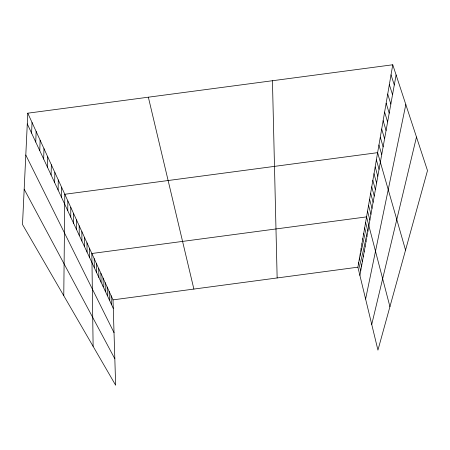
<?xml version="1.0" encoding="UTF-8"?>
<svg xmlns="http://www.w3.org/2000/svg" width="450" height="450" viewBox="0 0 450 450"><rect width="100%" height="100%" fill="white"/><g stroke="black" fill="none" stroke-linecap="round" stroke-linejoin="round"><path stroke-width="0.67" d="M73.654 223.363L73.676 213.694M70.751 217.142L70.796 207.394M67.77 210.746L67.843 200.919M63.771 295.723L64.806 194.271L377.623 152.657L405.546 250.11M61.453 197.201L61.588 187.217M58.112 190.024L58.275 179.961M54.664 182.627L54.861 172.485M51.109 175.011L51.345 164.784M47.447 167.153L47.723 156.847M43.672 159.047L43.988 148.663M39.769 150.683L40.129 140.214M35.741 142.048L36.152 131.496M31.584 133.121L32.04 122.49M27.793 113.186L22.5 224.511L115.644 385.228L113.012 299.869L27.793 113.186L392.76 64.772L427.5 170.595L377.938 350.117L357.907 267.176L392.76 64.772M359.899 275.417L396.101 74.953M365.608 299.064L405.821 104.569M371.739 324.439L416.481 137.025M113.012 299.869L357.907 267.176M24.176 189.191L114.829 358.802M25.802 155.047L114.024 332.679M27.281 123.896L113.271 308.351M391.022 74.858L394.29 84.977M389.34 84.617L392.541 94.669M387.714 94.067L390.848 104.051M386.139 103.219L389.205 113.141M384.609 112.089L387.613 121.944M383.13 120.696L386.072 130.483M381.69 129.043L384.576 138.763M380.295 137.149L383.124 146.796M378.939 145.013L381.718 154.597M376.38 159.868L379.058 169.312M375.176 166.888L377.803 176.265M373.995 173.722L376.582 183.032M372.853 180.371L375.39 189.619M371.739 186.851L374.237 196.031M370.648 193.168L373.106 202.281M369.591 199.322L372.004 208.367M368.556 205.318L370.935 214.301M367.549 211.174L369.889 220.089M389.931 306.692L366.564 216.883L91.845 253.502L93.122 346.365M365.608 222.458L367.875 231.249M364.669 227.897L366.902 236.627M363.752 233.213L365.957 241.875M362.863 238.399L365.029 247.005M361.986 243.472L364.123 252.011M361.136 248.428L363.24 256.911M360.298 253.271L362.374 261.692M359.483 258.007L361.53 266.372M358.684 262.642L360.703 270.945M148.354 97.194L193.882 289.069M111.105 295.689L111.353 304.234M109.153 291.42L109.395 300.026M107.162 287.049L107.387 295.723M272.441 80.73L277.149 277.954M105.12 282.583L105.339 291.324M103.033 278.016L103.236 286.824M100.901 273.341L101.093 282.218M98.719 268.554L98.893 277.498M96.48 263.655L96.638 272.672M94.191 258.637L94.331 267.722M89.443 248.237L89.55 257.462M86.979 242.837L87.069 252.135M84.454 237.302L84.521 246.673M81.861 231.626L81.911 241.076M79.2 225.804L79.228 235.328M76.472 219.831L76.478 229.427"/></g></svg>
